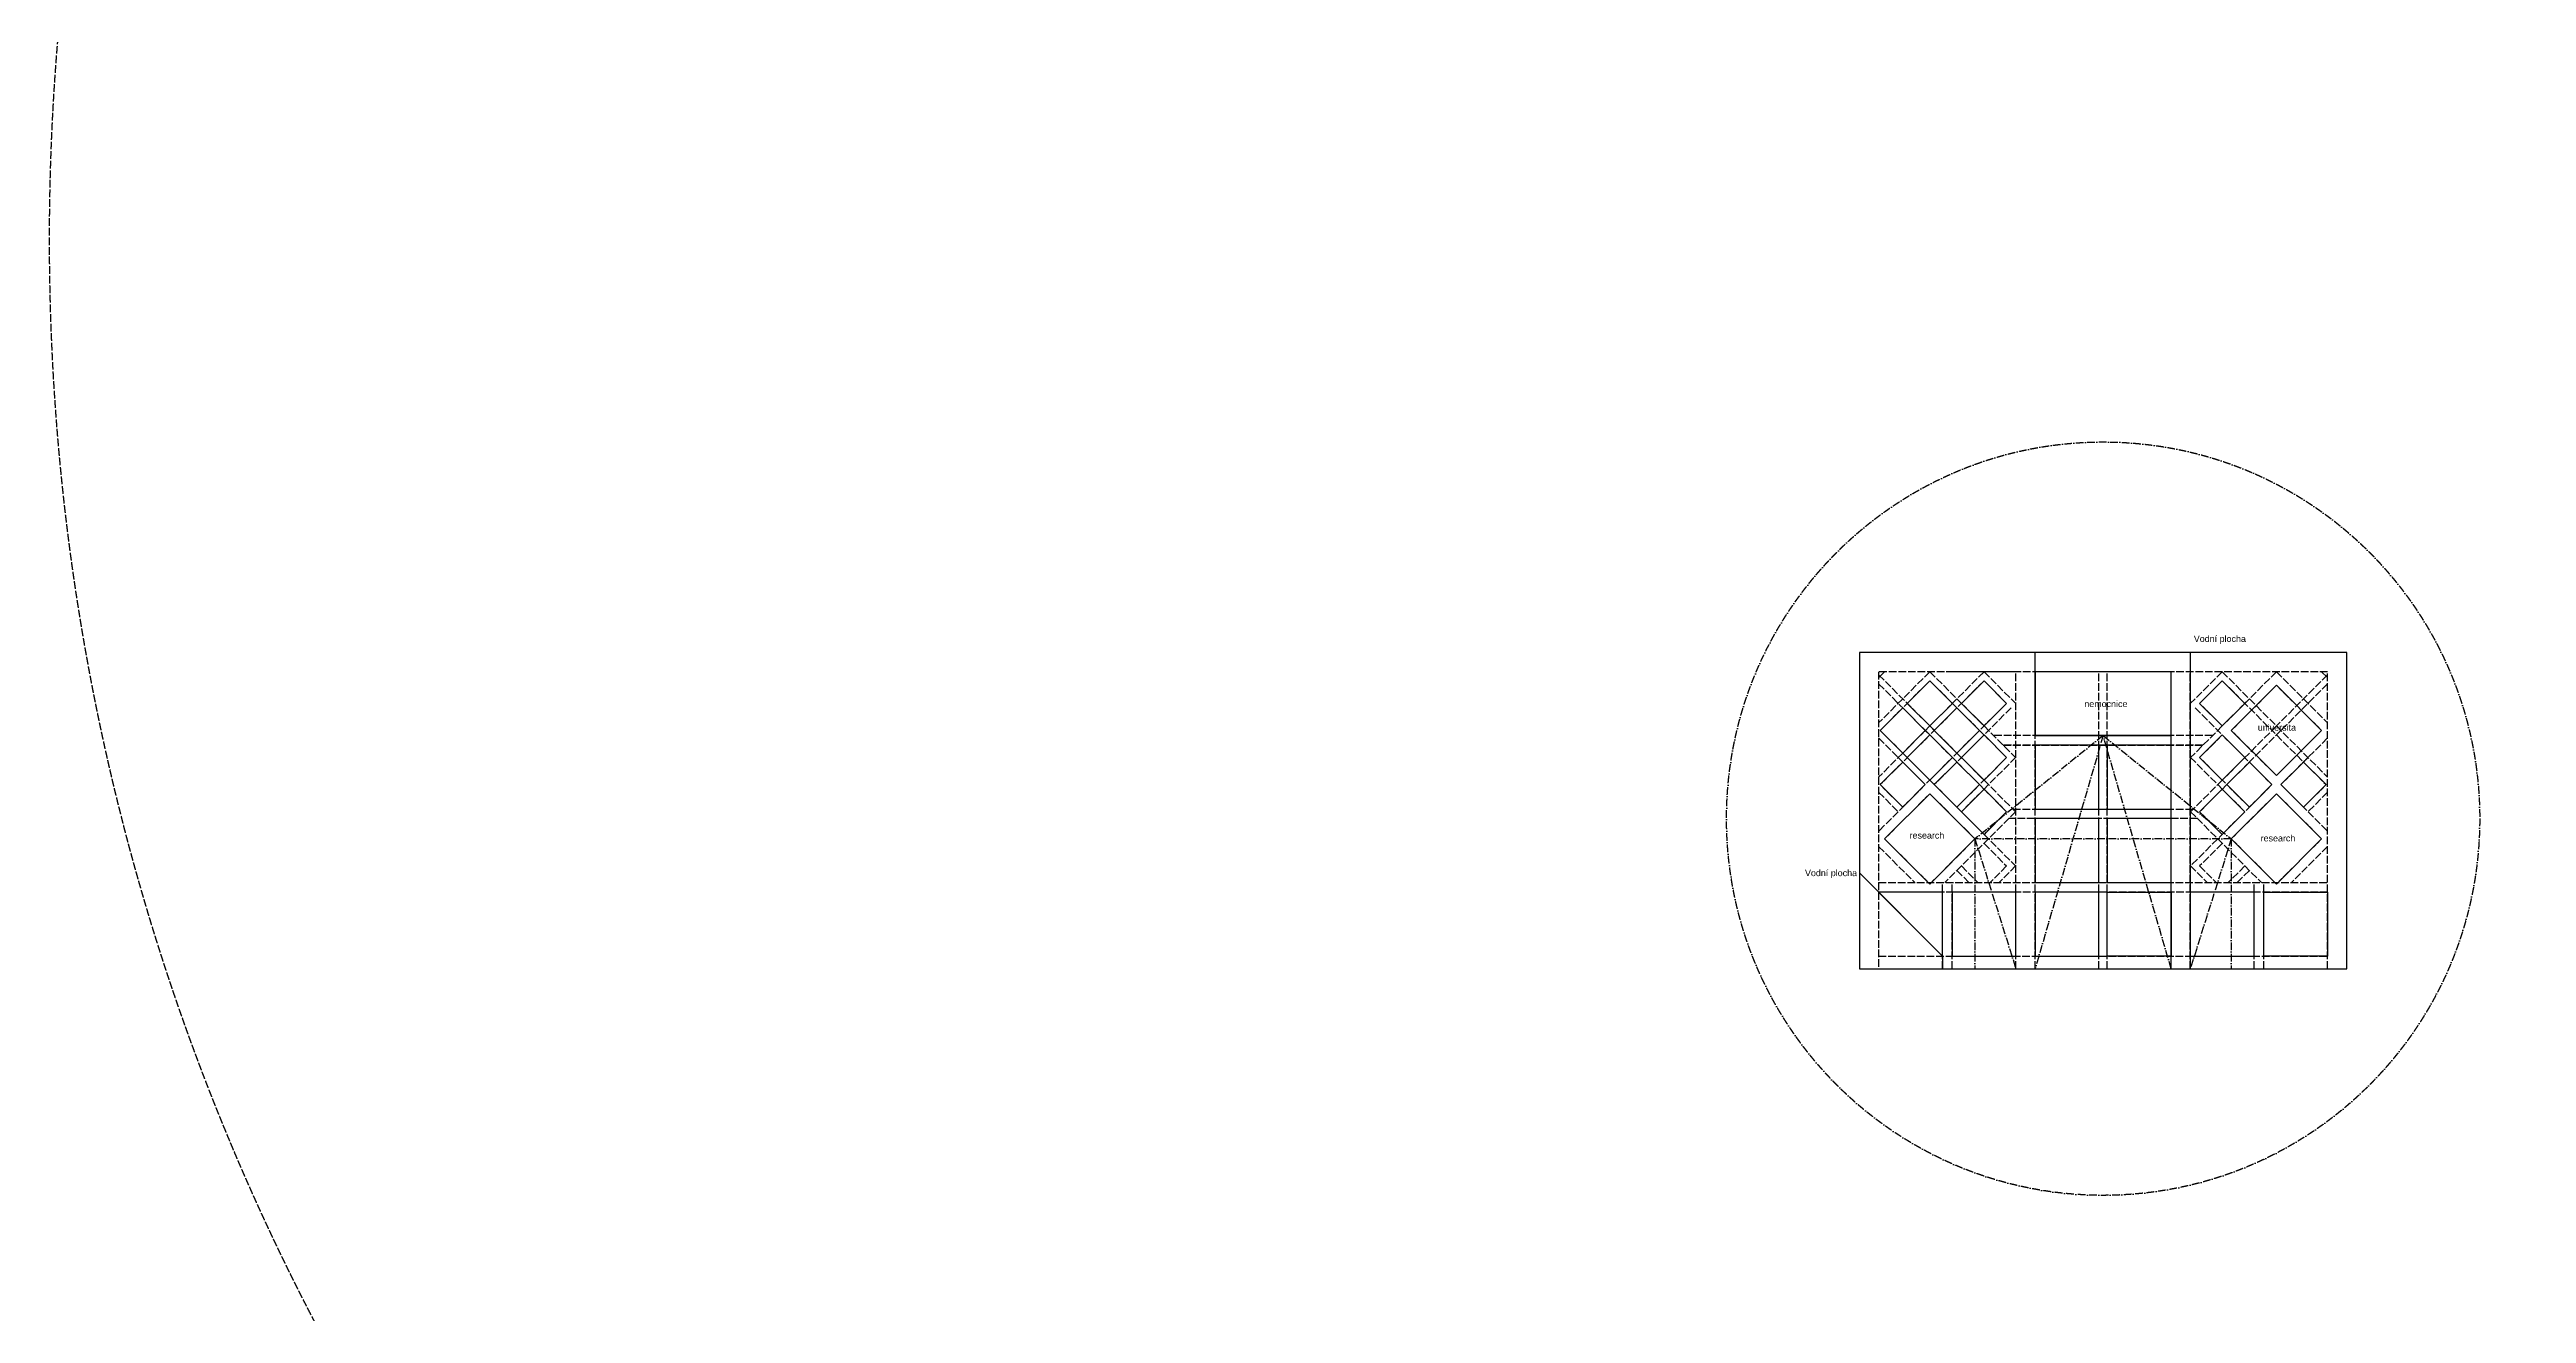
# Model space of a CAD drawing. Header units: millimetres. Extents: x -14568604 to 2614826, y -15966657 to 4339860.
# Drawn here: x -4704942 to -826924, y -1531820 to 446452 of the extents above; entities that cross this region are included whole.
import ezdxf

# ---------------------------------------------------------------- set-up
doc = ezdxf.new("R2010")
doc.units = ezdxf.units.MM
doc.linetypes.add('ACAD_ISO02W100', pattern=[15, 12, -3])
doc.linetypes.add('ACAD_ISO10W100', pattern=[18, 12, -3, 0, -3])
for name, color, linetype, lineweight in [('master plan', 7, 'Continuous', 30), ('nedzemní dráha', 224, 'ACAD_ISO10W100', 30), ('research centra', 220, 'Continuous', 30), ('universita', 90, 'Continuous', 30), ('vodní plocha', 130, 'Continuous', 30)]:
    doc.layers.add(name, color=color, linetype=linetype, lineweight=lineweight)
doc.layers.add('občanská vybavenost', color=170, linetype='Continuous')
doc.layers.add('základní mřížka', color=50, linetype='ACAD_ISO02W100')
doc.styles.get("Standard").update_dxf_attribs({"font": 'arial.ttf'})

msp = doc.modelspace()

# ---------------------------------------------------------------- linework, layer by layer
at = {"ltscale": 1000}
msp.add_lwpolyline([(-1871220.701, -992360.99), (-1108220.701, -992360.99)], dxfattribs=at)
at = {"layer": 'master plan'}
for p, q in [((-1741220.701, -872360.99), (-1841220.701, -872360.99)), ((-1841220.701, -872360.99), (-1741220.701, -972360.99)), ((-1741220.701, -972360.99), (-1741220.701, -872360.99))]:
    msp.add_line(p, q, dxfattribs=at)
at = {"layer": 'master plan', "ltscale": 1000}
for points in [[(-1596220.701, -497360.99), (-1871220.701, -497360.99), (-1871220.701, -842360.99)], [(-1108220.701, -992360.99), (-1108220.701, -497360.99), (-1353220.701, -497360.99)]]:
    msp.add_lwpolyline(points, dxfattribs=at)
at = {"layer": 'master plan'}
for points in [[(-1796428.854, -576858.465), (-1761073.515, -541503.126), (-1725718.176, -576858.465), (-1761073.515, -612213.804), (-1796428.854, -576858.465)], [(-1711576.04, -576858.465), (-1676220.701, -612213.804), (-1640865.362, -576858.465), (-1676220.701, -541503.126), (-1711576.04, -576858.465)], [(-1267865.362, -576858.465), (-1303220.701, -612213.804), (-1338576.04, -576858.465), (-1303220.701, -541503.126), (-1267865.362, -576858.465)], [(-1768144.583, -619284.872), (-1803499.922, -583929.533), (-1838855.261, -619284.872), (-1803499.922, -654640.211), (-1768144.583, -619284.872)], [(-1754002.447, -619284.872), (-1718647.108, -583929.533), (-1683291.769, -619284.872), (-1718647.108, -654640.211), (-1754002.447, -619284.872)], [(-1725718.176, -661711.279), (-1761073.515, -697066.618), (-1796428.854, -661711.279), (-1761073.515, -626355.94), (-1725718.176, -661711.279)], [(-1711576.04, -661711.279), (-1676220.701, -626355.94), (-1640865.362, -661711.279), (-1676220.701, -697066.618), (-1711576.04, -661711.279)], [(-1596220.701, -742360.99), (-1496220.701, -742360.99), (-1496220.701, -642360.99), (-1596220.701, -642360.99), (-1596220.701, -742360.99)], [(-1483220.701, -742360.99), (-1383220.701, -742360.99), (-1383220.701, -642360.99), (-1483220.701, -642360.99), (-1483220.701, -742360.99)], [(-1303220.701, -697066.618), (-1267865.362, -661711.279), (-1303220.701, -626355.94), (-1338576.04, -661711.279), (-1303220.701, -697066.618)], [(-1768144.583, -704137.686), (-1803499.922, -739493.025), (-1838855.261, -704137.686), (-1803499.922, -668782.346), (-1768144.583, -704137.686)], [(-1754002.447, -704137.686), (-1718647.108, -668782.346), (-1683291.769, -704137.686), (-1718647.108, -739493.025), (-1754002.447, -704137.686)], [(-1296149.633, -704137.686), (-1260794.294, -668782.346), (-1225438.955, -704137.686), (-1260794.294, -739493.025), (-1296149.633, -704137.686)], [(-1211296.819, -704137.686), (-1175941.48, -668782.346), (-1140586.141, -704137.686), (-1175941.48, -739493.025), (-1211296.819, -704137.686)], [(-1711576.04, -746564.092), (-1676220.701, -711208.753), (-1640865.362, -746564.092), (-1676220.701, -781919.431), (-1711576.04, -746564.092)], [(-1303220.701, -711208.753), (-1338576.04, -746564.092), (-1303220.701, -781919.431), (-1267865.362, -746564.092), (-1303220.701, -711208.753)], [(-1496220.701, -857360.99), (-1496220.701, -757331.626), (-1596220.701, -757360.99), (-1596220.701, -857360.99), (-1496220.701, -857360.99)], [(-1483220.701, -757360.99), (-1483220.701, -857360.99), (-1383220.701, -857360.99), (-1383220.701, -757360.99), (-1483220.701, -757360.99)], [(-1626220.701, -972360.99), (-1626220.701, -872360.99), (-1726220.701, -872360.99), (-1726220.701, -972360.99), (-1626220.701, -972360.99)], [(-1496220.701, -972360.99), (-1496220.701, -872360.99), (-1596220.701, -872360.99), (-1596220.701, -972360.99), (-1496220.701, -972360.99)], [(-1483220.701, -972360.99), (-1483220.701, -872360.99), (-1383220.701, -872360.99), (-1383220.701, -972360.99), (-1483220.701, -972360.99)], [(-1353220.701, -972360.99), (-1253220.701, -972360.99), (-1253220.701, -872360.99), (-1353220.701, -872360.99), (-1353220.701, -972360.99)], [(-1238220.701, -972360.99), (-1238220.701, -872360.99), (-1138220.701, -872360.99), (-1138220.701, -972360.99), (-1238220.701, -972360.99)]]:
    msp.add_lwpolyline(points, dxfattribs=at)
at = {"layer": 'nedzemní dráha', "ltscale": 1000}
for p, q in [((-1489720.701, -627360.99), (-1596220.701, -992360.99)), ((-1383220.701, -992360.99), (-1489720.701, -627360.99))]:
    msp.add_line(p, q, dxfattribs=at)
for points in [[(-1489720.701, -627360.99), (-1690362.837, -788990.499), (-1690362.837, -992360.99)], [(-1489720.701, -627360.99), (-1289078.565, -788990.499), (-1289078.565, -992360.99)], [(-1289078.565, -788990.499), (-1690362.837, -788990.499)], [(-1690362.837, -788990.499), (-1626220.701, -992360.99)], [(-1289078.565, -788990.499), (-1353220.701, -992360.99)]]:
    msp.add_lwpolyline(points, dxfattribs=at)
msp.add_circle((-1489720.701, -757360.99), 589599.196, dxfattribs=at)
at = {"layer": 'občanská vybavenost'}
msp.add_lwpolyline([(-1596220.701, -527360.99), (-1596220.701, -627360.99), (-1383220.701, -627360.99), (-1383220.701, -527360.99), (-1596220.701, -527360.99)], dxfattribs=at)
at = {"layer": 'research centra'}
for points in [[(-1761073.515, -718279.821), (-1690362.837, -788990.499), (-1761073.515, -859701.177), (-1831784.193, -788990.499), (-1761073.515, -718279.821)], [(-1147657.209, -788990.499), (-1218367.887, -859701.177), (-1289078.565, -788990.499), (-1218367.887, -718279.821), (-1147657.209, -788990.499)]]:
    msp.add_lwpolyline(points, dxfattribs=at)
at = {"layer": 'universita'}
msp.add_lwpolyline([(-1218367.887, -548574.194), (-1289078.565, -619284.872), (-1218367.887, -689995.55), (-1147657.209, -619284.872), (-1218367.887, -548574.194)], dxfattribs=at)
at = {"layer": 'vodní plocha', "ltscale": 1000}
for p, q in [((-1871220.701, -842360.99), (-1741220.701, -972360.99)), ((-1741220.701, -972360.99), (-1741220.701, -992360.99))]:
    msp.add_line(p, q, dxfattribs=at)
for points in [[(-1383220.701, -627360.99), (-1596220.701, -627360.99), (-1596220.701, -497360.99)], [(-1353220.701, -497360.99), (-1596220.701, -497360.99)], [(-1353220.701, -497360.99), (-1353220.701, -992360.99)], [(-1383220.701, -992360.99), (-1383220.701, -627360.99)], [(-1871220.701, -842360.99), (-1871220.701, -992360.99)]]:
    msp.add_lwpolyline(points, dxfattribs=at)
at = {"layer": 'základní mřížka', "ltscale": 1000}
for points in [[(-1108220.701, -497360.99), (-1871220.701, -497360.99)], [(-1871220.701, -497360.99), (-1871220.701, -992360.99)], [(-1108220.701, -992360.99), (-1108220.701, -497360.99)], [(-1138220.701, -527360.99), (-1841220.701, -527360.99)], [(-1841220.701, -527360.99), (-1841220.701, -992360.99)], [(-1676220.701, -527360.99), (-1841220.701, -692360.99)], [(-1831784.193, -527360.99), (-1841220.701, -536797.498)], [(-1761073.515, -527360.99), (-1841220.701, -607508.176)], [(-1676220.701, -527360.99), (-1841220.701, -692360.99)], [(-1841220.701, -532066.618), (-1754002.447, -619284.872)], [(-1761073.515, -541503.126), (-1838855.261, -619284.872)], [(-1676220.701, -541503.126), (-1838855.261, -704137.686)], [(-1761073.515, -527360.99), (-1711576.04, -576858.465)], [(-1761073.515, -541503.126), (-1718647.108, -583929.533)], [(-1676220.701, -527360.99), (-1683291.769, -534432.058)], [(-1676220.701, -527360.99), (-1626220.701, -577360.99)], [(-1676220.701, -527360.99), (-1669149.633, -534432.058)], [(-1676220.701, -527360.99), (-1626220.701, -577360.99)], [(-1676220.701, -541503.126), (-1640865.362, -576858.465)], [(-1626220.701, -992360.99), (-1626220.701, -527360.99)], [(-1596220.701, -992360.99), (-1596220.701, -527360.99)], [(-1496220.701, -992360.99), (-1496220.701, -527360.99)], [(-1483220.701, -992360.99), (-1483220.701, -527360.99)], [(-1383220.701, -992360.99), (-1383220.701, -527360.99)], [(-1353220.701, -992360.99), (-1353220.701, -527360.99)], [(-1303220.701, -527360.99), (-1353220.701, -577360.99)], [(-1303220.701, -527360.99), (-1353220.701, -577360.99)], [(-1303220.701, -541503.126), (-1338576.04, -576858.465)], [(-1303220.701, -527360.99), (-1138220.701, -692360.99)], [(-1303220.701, -527360.99), (-1138220.701, -692360.99)], [(-1303220.701, -541503.126), (-1140586.141, -704137.686)], [(-1218367.887, -527360.99), (-1267865.362, -576858.465)], [(-1138220.701, -532066.618), (-1225438.955, -619284.872)], [(-1218367.887, -527360.99), (-1138220.701, -607508.176)], [(-1147657.209, -527360.99), (-1138220.701, -536797.498)], [(-1138220.701, -992360.99), (-1138220.701, -527360.99)], [(-1138220.701, -992360.99), (-1138220.701, -527360.99)], [(-1841220.701, -546208.753), (-1761073.515, -626355.94)], [(-1640865.362, -576858.465), (-1841220.701, -777213.804)], [(-1725718.176, -576858.465), (-1640865.362, -661711.279)], [(-1718647.108, -569787.397), (-1626220.701, -662213.804)], [(-1260794.294, -569787.397), (-1353220.701, -662213.804)], [(-1338576.04, -576858.465), (-1303220.701, -612213.804)], [(-1138220.701, -546208.753), (-1218367.887, -626355.94)], [(-1838855.261, -619284.872), (-1796428.854, -661711.279)], [(-1768144.583, -619284.872), (-1640865.362, -746564.092)], [(-1761073.515, -612213.804), (-1626220.701, -747066.618)], [(-1633794.294, -583929.533), (-1754002.447, -704137.686)], [(-1218367.887, -612213.804), (-1353220.701, -747066.618)], [(-1345647.108, -583929.533), (-1225438.955, -704137.686)], [(-1211296.819, -619284.872), (-1338576.04, -746564.092)], [(-1841220.701, -631061.567), (-1803499.922, -668782.346)], [(-1803499.922, -654640.211), (-1626220.701, -831919.431)], [(-1318367.887, -627360.99), (-1661073.515, -627360.99)], [(-1646073.515, -642360.99), (-1333367.887, -642360.99), (-1646073.515, -642360.99)], [(-1303220.701, -626355.94), (-1338576.04, -661711.279)], [(-1138220.701, -631061.567), (-1175941.48, -668782.346)], [(-1810570.989, -661711.279), (-1768144.583, -704137.686)], [(-1640865.362, -661711.279), (-1718647.108, -739493.025)], [(-1626220.701, -661208.753), (-1711576.04, -746564.092)], [(-1353220.701, -661208.753), (-1267865.362, -746564.092)], [(-1338576.04, -661711.279), (-1260794.294, -739493.025)], [(-1168870.413, -661711.279), (-1211296.819, -704137.686)], [(-1841220.701, -715914.381), (-1810570.989, -746564.092)], [(-1838855.261, -704137.686), (-1803499.922, -739493.025)], [(-1831784.193, -788990.499), (-1761073.515, -718279.821), (-1690362.837, -788990.499), (-1761073.515, -859701.177)], [(-1225438.955, -704137.686), (-1353220.701, -831919.431)], [(-1147657.209, -788990.499), (-1218367.887, -718279.821), (-1289078.565, -788990.499), (-1218367.887, -859701.177)], [(-1211296.819, -704137.686), (-1138220.701, -777213.804)], [(-1140586.141, -704137.686), (-1175941.48, -739493.025)], [(-1138220.701, -715914.381), (-1168870.413, -746564.092)], [(-1626220.701, -746061.567), (-1737520.124, -857360.99)], [(-1640865.362, -746564.092), (-1676220.701, -781919.431)], [(-1341921.278, -757360.99), (-1637520.124, -757360.99)], [(-1630926.329, -742360.99), (-1348515.074, -742360.99)], [(-1353220.701, -746061.567), (-1241921.278, -857360.99)], [(-1338576.04, -746564.092), (-1303220.701, -781919.431)], [(-1841220.701, -800767.195), (-1784626.905, -857360.99)], [(-1841220.701, -800767.195), (-1784626.905, -857360.99)], [(-1761073.515, -859701.177), (-1831784.193, -788990.499)], [(-1676220.701, -796061.567), (-1640865.362, -831416.906)], [(-1303220.701, -796061.567), (-1338576.04, -831416.906)], [(-1218367.887, -859701.177), (-1147657.209, -788990.499)], [(-1138220.701, -800767.195), (-1194814.497, -857360.99)], [(-1138220.701, -800767.195), (-1194814.497, -857360.99)], [(-1718647.108, -838487.974), (-1699774.092, -857360.99)], [(-1711576.04, -831416.906), (-1685631.956, -857360.99)], [(-1640865.362, -831416.906), (-1666809.446, -857360.99)], [(-1626220.701, -830914.381), (-1652667.31, -857360.99)], [(-1353220.701, -830914.381), (-1326774.092, -857360.99)], [(-1338576.04, -831416.906), (-1312631.956, -857360.99)], [(-1267865.362, -831416.906), (-1293809.446, -857360.99)], [(-1260794.294, -838487.974), (-1279667.31, -857360.99)], [(-1841220.701, -857360.99), (-1138220.701, -857360.99)], [(-1138220.701, -872360.99), (-1841220.701, -872360.99)], [(-1741220.701, -992360.99), (-1741220.701, -857360.99)], [(-1726220.701, -992360.99), (-1726220.701, -857360.99)], [(-1253220.701, -992360.99), (-1253220.701, -857360.99)], [(-1238220.701, -992360.99), (-1238220.701, -857360.99)], [(-1841220.701, -972360.99), (-1138220.701, -972360.99)]]:
    msp.add_lwpolyline(points, dxfattribs=at)
at = {"layer": 'základní mřížka'}
msp.add_lwpolyline([(-1626220.701, -527360.99), (-1726220.701, -527360.99)], dxfattribs=at)
at = {"layer": 'základní mřížka', "ltscale": 1000}
msp.add_lwpolyline([(-1218367.887, -689995.55), (-1289078.565, -619284.872), (-1218367.887, -548574.194), (-1147657.209, -619284.872)], close=True, dxfattribs=at)
msp.add_circle((-1045057.711, 149793.115), 3659884.026, dxfattribs=at)

# ---------------------------------------------------------------- texts
at = {"layer": 'občanská vybavenost', "insert": (-1519183.646, -572718.008), "char_height": 10000, "attachment_point": 1}
msp.add_mtext_dynamic_manual_height_columns('nemocnice', width=124275.22247, gutter_width=12.5, heights=[0], dxfattribs=at)
at = {"layer": 'research centra', "char_height": 10000, "attachment_point": 1}
for insert in [(-1792723.04, -778550.957), (-1243103.382, -782985.792)]:
    msp.add_mtext_dynamic_manual_height_columns('research', width=69990.07182, gutter_width=12.5, heights=[0], dxfattribs=dict(at, insert=insert))
at = {"layer": 'universita', "insert": (-1247540.585, -609728.687), "char_height": 10000, "attachment_point": 1}
msp.add_mtext_dynamic_manual_height_columns('universita', width=118580.68146, gutter_width=12.5, heights=[0], dxfattribs=at)
at = {"layer": 'vodní plocha', "ltscale": 1000, "char_height": 10000, "attachment_point": 1}
for insert in [(-1347762.805, -470781.108), (-1956514.447, -837348.064)]:
    msp.add_mtext_dynamic_manual_height_columns('Vodní plocha', width=247416.55442, gutter_width=12.5, heights=[0], dxfattribs=dict(at, insert=insert))

doc.saveas('drawing.dxf')
